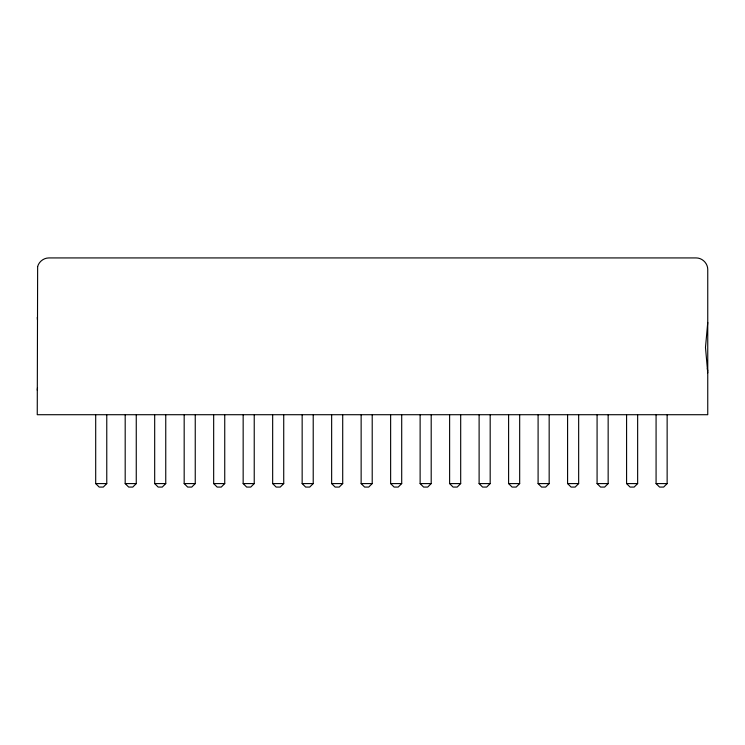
<?xml version="1.0" encoding="UTF-8"?>
<svg xmlns="http://www.w3.org/2000/svg" width="745" height="745" viewBox="0 0 745 745"><rect width="100%" height="100%" fill="white"/><g stroke="black" fill="none" stroke-linecap="round" stroke-linejoin="round"><path stroke-width="1.12" d="M707.75 322.436L705.487 347.468L707.75 372.9M37.25 390.194L37.492 387.707M106.768 415.067L106.768 483.589L103.285 487.072L99.178 487.072L95.695 483.589L95.695 415.067M136.261 415.067L136.261 483.589L132.778 487.072L128.671 487.072L125.188 483.589L125.188 415.067M165.753 415.067L165.753 483.589L162.27 487.072L158.163 487.072L154.681 483.589L154.681 415.067M195.246 415.067L195.246 483.589L191.763 487.072L187.656 487.072L184.173 483.589L184.173 415.067M224.739 415.067L224.739 483.589L221.256 487.072L217.158 487.072L213.666 483.589L213.666 415.067M254.231 415.067L254.231 483.589L250.748 487.072L246.651 487.072L243.159 483.589L243.159 415.067M283.724 415.067L283.724 483.589L280.241 487.072L276.144 487.072L272.661 483.589L272.661 415.067M313.217 415.067L313.217 483.589L309.734 487.072L305.636 487.072L302.153 483.589L302.153 415.067M342.709 415.067L342.709 483.589L339.226 487.072L335.129 487.072L331.646 483.589L331.646 415.067M372.211 415.067L372.211 483.589L368.719 487.072L364.622 487.072L361.139 483.589L361.139 415.067M401.704 415.067L401.704 483.589L398.212 487.072L394.114 487.072L390.631 483.589L390.631 415.067M431.197 415.067L431.197 483.589L427.714 487.072L423.607 487.072L420.124 483.589L420.124 415.067M460.689 415.067L460.689 483.589L457.207 487.072L453.1 487.072L449.617 483.589L449.617 415.067M490.182 415.067L490.182 483.589L486.699 487.072L482.592 487.072L479.11 483.589L479.11 415.067M519.675 415.067L519.675 483.589L516.192 487.072L512.085 487.072L508.602 483.589L508.602 415.067M549.167 415.067L549.167 483.589L545.685 487.072L541.578 487.072L538.095 483.589L538.095 415.067M578.66 415.067L578.66 483.589L575.177 487.072L571.08 487.072L567.588 483.589L567.588 415.067M608.153 415.067L608.153 483.589L604.67 487.072L600.572 487.072L597.08 483.589L597.08 415.067M637.646 415.067L637.646 483.589L634.163 487.072L630.065 487.072L626.582 483.589L626.582 415.067M667.138 415.067L667.138 483.589L663.655 487.072L659.558 487.072L656.075 483.589L656.075 415.067M95.695 483.589L106.768 483.589M125.188 483.589L136.261 483.589M154.681 483.589L165.753 483.589M184.173 483.589L195.246 483.589M213.666 483.589L224.739 483.589M243.159 483.589L254.231 483.589M272.661 483.589L283.724 483.589M302.153 483.589L313.217 483.589M331.646 483.589L342.709 483.589M361.139 483.589L372.211 483.589M390.631 483.589L401.704 483.589M420.124 483.589L431.197 483.589M449.617 483.589L460.689 483.589M479.11 483.589L490.182 483.589M508.602 483.589L519.675 483.589M538.095 483.589L549.167 483.589M567.588 483.589L578.66 483.589M597.08 483.589L608.153 483.589M626.582 483.589L637.646 483.589M656.075 483.589L667.138 483.589M707.368 368.319L707.648 370.768M37.25 317.491L37.492 319.987M37.641 266.533L37.25 414.714L707.75 414.714L707.75 269.541C707.787 263.33 702.349 257.891 696.137 257.928L48.863 257.928C43.732 257.956 39.001 261.588 37.641 266.533"/></g></svg>
